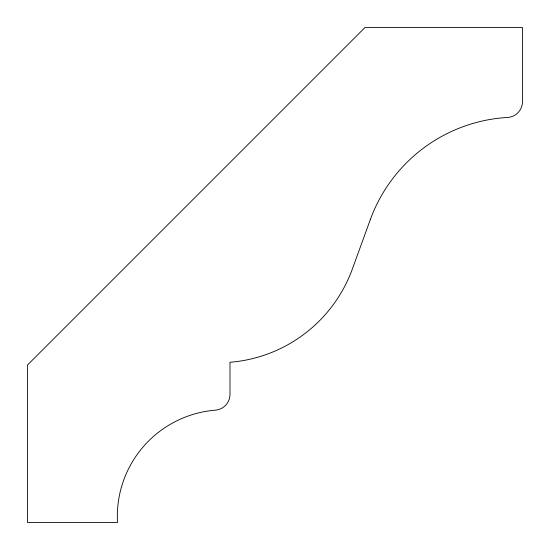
<?xml version="1.0" encoding="UTF-8"?>
<svg xmlns="http://www.w3.org/2000/svg" width="550" height="550" viewBox="0 0 550 550"><rect width="100%" height="100%" fill="white"/><g stroke="black" fill="none" stroke-linecap="round" stroke-linejoin="round"><path stroke-width="0.82" d="M370.267 219.732L352.371 268.978A142.402 142.402 0 0 1 230.003 362.271L230.003 394.316A15.909 15.909 0 0 1 215.373 410.176A106.618 106.618 0 0 0 117.501 522.5L27.5 522.5L27.5 365.001L365.001 27.5L522.5 27.5L522.5 101.592A15.909 15.909 0 0 1 506.591 117.501A155.781 155.781 0 0 0 370.267 219.732"/></g></svg>
